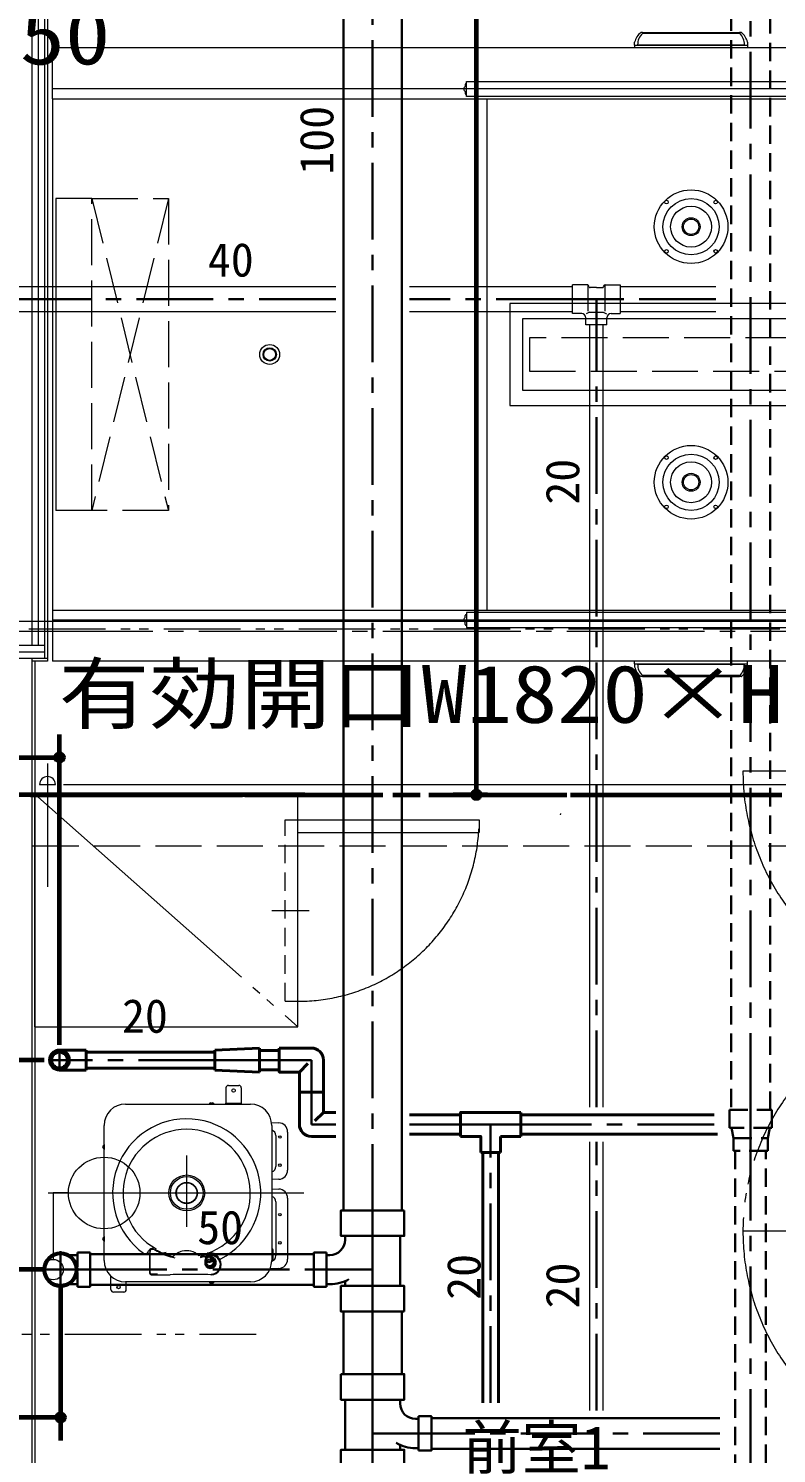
# Model space of a CAD drawing. Units: millimetres at full size, sheet at 1:30. Extents: x -16828 to 149130, y 47892 to 100313.
# Drawn here: x 8011 to 9476, y 54212 to 57000 of the extents above; entities that cross this region are included whole.
import ezdxf
from ezdxf.enums import TextEntityAlignment as Align

# ---------------------------------------------------------------- set-up
doc = ezdxf.new("R2010")
doc.units = ezdxf.units.MM
doc.header["$LTSCALE"] = 30
doc.header["$PDMODE"] = 32
doc.header["$PDSIZE"] = 15
for name, pattern in [('CHAIN1', [8, 5, -1, 1, -1]), ('CHAIN2', [12, 9, -1, 1, -1]), ('DASHED1', [1.8, 1.2, -0.6]), ('DASHED3', [4, 3, -1]), ('DOUBLE_CHAIN1', [8.8, 5, -1, 0.6, -0.6, 0.6, -1]), ('LONG_CHAIN', [21, 18, -1, 1, -1]), ('LONG_DOUBLE_CHAIN', [21.8, 18, -1, 0.6, -0.6, 0.6, -1])]:
    doc.linetypes.add(name, pattern=pattern)
for name, color, linetype, lineweight in [('0-0', 7, 'CHAIN2', 15), ('0-1', 7, 'Continuous', 15), ('2-0_通芯', 7, 'DOUBLE_CHAIN1', 15), ('2-2_間仕切り芯', 7, 'DOUBLE_CHAIN1', 15), ('2-3_間仕切り', 7, 'Continuous', 15), ('3-0_AIHO08-壁芯', 7, 'CHAIN2', 15), ('3-1_AIHO57-排水立上げ', 7, 'Continuous', 15), ('3-2_AIHO56-排水接続', 7, 'Continuous', 15), ('3-4_AIHO30-厨房機器', 7, 'Continuous', 15), ('3-5_AIHO31-厨房機器中心線', 7, 'CHAIN2', 15), ('3-6_AIHO33-厨房機器隠れ線', 7, 'DASHED1', 15), ('3-9_AIHO32-厨房機器補助線', 7, 'LONG_DOUBLE_CHAIN', 15), ('4-3_AIHO15-壁開口寸法・コメント', 7, 'Continuous', 15), ('9-9_配管－汚水１：硬質塩ビ管（ＤＶ）', 2, 'Continuous', 30), ('9-A_配管－給水３：ＶＬＰ(ＶＤ)', 5, 'Continuous', 40), ('9-B_配管－給湯１２：ＨＴＬＰ（ＵＸ）', 3, 'Continuous', 20), ('9-E_配管－給湯１：ＣＵＰ(Ｍ)', 1, 'Continuous', 60)]:
    doc.layers.add(name, color=color, linetype=linetype, lineweight=lineweight)
doc.layers.add('4-8_AIHO12-部屋名', color=7, linetype='Continuous')
doc.styles.add('ＭＳ ゴシック', font='')
doc.styles.get('ＭＳ ゴシック').set_extended_font_data('MS Gothic')

# ---------------------------------------------------------------- blocks, each defined once
blk = doc.blocks.new('グループ部品-7')
at = {"layer": '4-3_AIHO15-壁開口寸法・コメント'}
for p, q in [((6660.83, 56808.95), (6692.08, 56808.95)), ((6707.71, 56808.95), (6738.96, 56808.95))]:
    blk.add_line(p, q, dxfattribs=at)
blk.add_arc((6676.46, 56808.95), 15.62, 0, 180, dxfattribs=at)
blk = doc.blocks.new('グループ部品-8')
at = {"layer": '4-3_AIHO15-壁開口寸法・コメント'}
for p, q in [((7865.21, 56808.95), (7833.96, 56808.95)), ((7912.08, 56808.95), (7880.83, 56808.95))]:
    blk.add_line(p, q, dxfattribs=at)
blk.add_arc((7896.46, 56808.95), 15.62, 180, 0, dxfattribs=at)
blk = doc.blocks.new('グループ部品-9')
at = {"layer": '4-3_AIHO15-壁開口寸法・コメント'}
for p, q in [((6676.46, 58319.36), (6676.46, 56608.95)), ((7896.46, 58319.36), (7896.46, 56608.95)), ((6738.96, 56808.95), (7833.96, 56808.95))]:
    blk.add_line(p, q, dxfattribs=at)
for name in ['グループ部品-7', 'グループ部品-8']:
    blk.add_blockref(name, (0, 0), dxfattribs=at)
at = {"layer": '4-3_AIHO15-壁開口寸法・コメント', "style": 'ＭＳ ゴシック', "width": 1.15}
blk.add_text('有効開口W1220×H1850', height=113.2, dxfattribs=at).set_placement((6398.43, 56895.79), align=Align.BOTTOM_LEFT)
blk = doc.blocks.new('グループ部品-10')
at = {"layer": '4-3_AIHO15-壁開口寸法・コメント'}
for p, q in [((8032.83, 55520.86), (8064.08, 55520.86)), ((8079.71, 55520.86), (8110.96, 55520.86))]:
    blk.add_line(p, q, dxfattribs=at)
blk.add_arc((8048.46, 55520.86), 15.62, 0, 180, dxfattribs=at)
blk = doc.blocks.new('グループ部品-11')
at = {"layer": '4-3_AIHO15-壁開口寸法・コメント'}
for p, q in [((9837.21, 55520.86), (9805.96, 55520.86)), ((9884.08, 55520.86), (9852.83, 55520.86))]:
    blk.add_line(p, q, dxfattribs=at)
blk.add_arc((9868.46, 55520.86), 15.62, 180, 0, dxfattribs=at)
blk = doc.blocks.new('グループ部品-12')
at = {"layer": '4-3_AIHO15-壁開口寸法・コメント'}
for p, q in [((8048.46, 55562.36), (8048.46, 55320.86)), ((9868.46, 55562.36), (9868.46, 55320.86)), ((8110.96, 55520.86), (9805.96, 55520.86))]:
    blk.add_line(p, q, dxfattribs=at)
for name in ['グループ部品-10', 'グループ部品-11']:
    blk.add_blockref(name, (0, 0), dxfattribs=at)
at = {"layer": '4-3_AIHO15-壁開口寸法・コメント', "style": 'ＭＳ ゴシック', "width": 1.15}
blk.add_text('有効開口W1820×H2260', height=113.2, dxfattribs=at).set_placement((8070.43, 55607.7), align=Align.BOTTOM_LEFT)

msp = doc.modelspace()

# ---------------------------------------------------------------- linework, layer by layer
at = {"layer": '0-0', "color": 1, "lineweight": 60}
msp.add_line((-9565.04, 55500.86), (35684.96, 55500.86), dxfattribs=at)
at = {"layer": '0-1'}
msp.add_line((5909.96, 55840.86), (15964.96, 55840.86), dxfattribs=at)
at = {"layer": '0-1', "linetype": 'DASHED3'}
msp.add_line((6459.96, 55400.86), (11909.96, 55400.86), dxfattribs=at)
at = {"layer": '2-0_通芯', "color": 1, "lineweight": 60}
msp.add_line((-10727.74, 55500.86), (35684.96, 55500.86), dxfattribs=at)
at = {"layer": '2-2_間仕切り芯'}
for p, q in [((7484.21, 55825.86), (19645.21, 55825.86)), ((5706.27, 54445.86), (8457.24, 54445.86))]:
    msp.add_line(p, q, dxfattribs=at)
at = {"layer": '2-3_間仕切り'}
for p, q in [((8042.46, 58503.36), (8042.46, 55768.36)), ((8048.46, 58509.36), (8048.46, 55762.36)), ((8017.46, 58478.36), (8017.46, 55793.36)), ((8029.96, 58490.86), (8029.96, 55793.36)), ((7939.96, 55793.36), (8042.46, 55793.36)), ((7927.46, 55780.86), (8042.46, 55780.86)), ((7927.46, 55768.36), (8048.46, 55768.36)), ((8017.46, 55768.36), (8017.46, 52803.36)), ((8048.46, 55762.36), (8017.55, 55762.36)), ((8023.46, 55762.36), (8023.46, 52815.86))]:
    msp.add_line(p, q, dxfattribs=at)
at = {"layer": '3-0_AIHO08-壁芯'}
msp.add_line((7984.96, 55820.86), (17809.96, 55820.86), dxfattribs=at)
at = {"layer": '3-1_AIHO57-排水立上げ'}
msp.add_lwpolyline([(8089.46, 54721.86), (8059.46, 54721.86), (8059.46, 54591.86)], dxfattribs=at)
msp.add_circle((8059.46, 54571.86), 20, dxfattribs=at)
at = {"layer": '3-2_AIHO56-排水接続'}
for p, q in [((8159.46, 54611.86), (8159.46, 54831.86)), ((8049.46, 54721.86), (8269.46, 54721.86))]:
    msp.add_line(p, q, dxfattribs=at)
msp.add_circle((8159.46, 54721.86), 70, dxfattribs=at)
at = {"layer": '3-4_AIHO30-厨房機器'}
for p, q in [((9210.18, 56992.36), (9210.35, 56992.36)), ((9213.41, 56992.36), (9210.35, 56992.36)), ((9213.41, 56992.36), (9403.51, 56992.36)), ((9406.57, 56992.36), (9403.51, 56992.36)), ((9406.74, 56992.36), (9406.57, 56992.36)), ((8058.46, 56862.36), (8058.46, 56962.36)), ((9197.96, 56967.36), (9197.96, 56973.58)), ((9198.26, 56967.36), (9197.96, 56967.36)), ((9197.96, 56967.36), (9197.96, 56962.36)), ((9198.26, 56974.36), (9198.26, 56974.36)), ((9203.71, 56968.36), (9413.21, 56968.36)), ((9418.96, 56962.36), (9418.66, 56962.36)), ((9418.96, 56973.58), (9418.96, 56962.36)), ((9723.46, 56881.86), (8058.46, 56881.86)), ((8866.46, 56890.86), (8866.46, 56886.82)), ((8866.46, 56890.86), (8866.46, 56886.86)), ((8866.46, 56876.89), (8866.46, 56872.86)), ((8866.46, 56876.86), (8866.46, 56872.86)), ((8867.96, 56892.36), (8868.46, 56892.36)), ((8058.46, 56862.36), (9858.46, 56862.36)), ((8058.46, 56862.36), (8058.46, 55862.36)), ((8867.96, 56871.36), (8868.46, 56871.36)), ((8908.46, 56862.36), (8908.46, 55862.36)), ((8135.06, 56057.36), (8065.06, 56057.36)), ((8058.46, 55862.36), (9858.46, 55862.36)), ((8058.46, 55862.36), (8058.46, 55762.36)), ((8866.46, 55847.83), (8866.46, 55851.86)), ((8866.46, 55847.86), (8866.46, 55851.86)), ((8867.96, 55853.36), (8868.46, 55853.36)), ((9723.46, 55842.86), (8058.46, 55842.86)), ((8866.46, 55833.86), (8866.46, 55837.9)), ((8866.46, 55833.86), (8866.46, 55837.86)), ((8867.96, 55832.36), (8868.46, 55832.36)), ((9197.96, 55757.36), (9197.96, 55762.36)), ((9418.96, 55762.36), (9418.66, 55762.36)), ((9418.96, 55751.14), (9418.96, 55762.36)), ((9198.26, 55757.36), (9197.96, 55757.36)), ((9197.96, 55757.36), (9197.96, 55751.14)), ((9198.26, 55750.36), (9198.26, 55750.36)), ((9203.71, 55756.36), (9413.21, 55756.36)), ((9210.18, 55732.36), (9210.35, 55732.36)), ((9213.41, 55732.36), (9210.35, 55732.36)), ((9213.41, 55732.36), (9403.51, 55732.36)), ((9406.57, 55732.36), (9403.51, 55732.36)), ((9406.74, 55732.36), (9406.57, 55732.36)), ((8538.46, 55046.86), (8538.46, 55501.86)), ((8023.46, 55046.86), (8538.46, 55046.86)), ((8397.76, 54927.36), (8397.76, 54897.36)), ((8402.76, 54932.36), (8422.76, 54932.36)), ((8427.76, 54927.36), (8427.76, 54897.36)), ((8201.26, 54895.91), (8445.66, 54895.91)), ((8365.06, 54896.21), (8365.06, 54895.91)), ((8374.46, 54896.21), (8365.06, 54896.21)), ((8367.64, 54898.05), (8368.46, 54898.27)), ((8371.06, 54898.27), (8371.88, 54898.05)), ((8374.46, 54895.91), (8374.46, 54896.21)), ((8397.76, 54895.91), (8397.76, 54897.36)), ((8159.46, 54589.61), (8159.46, 54854.11)), ((8487.08, 54859.71), (8501.28, 54859.1)), ((8487.46, 54854.11), (8487.46, 54589.61)), ((8518.51, 54841.12), (8518.51, 54766.61)), ((8157.1, 54813.16), (8157.32, 54813.99)), ((8159.46, 54816.56), (8159.16, 54816.56)), ((8159.16, 54816.56), (8159.16, 54811.86)), ((8159.16, 54811.86), (8159.16, 54807.16)), ((8495.51, 54834), (8495.51, 54773.73)), ((8157.32, 54809.74), (8157.1, 54810.56)), ((8159.16, 54807.16), (8159.46, 54807.16)), ((8159.26, 54745.69), (8159.46, 54745.77)), ((8501.28, 54748.62), (8487.46, 54748.03)), ((8487.46, 54730.19), (8501.28, 54729.6)), ((8495.51, 54704.5), (8495.51, 54599.23)), ((8518.51, 54711.62), (8518.51, 54592.11)), ((8157.1, 54633.16), (8157.32, 54633.99)), ((8157.32, 54629.74), (8157.1, 54630.56)), ((8159.46, 54636.56), (8159.16, 54636.56)), ((8159.16, 54636.56), (8159.16, 54631.86)), ((8159.16, 54631.86), (8159.16, 54627.16)), ((8159.16, 54627.16), (8159.46, 54627.16)), ((8245.14, 54606.03), (8246.38, 54608.49)), ((8246.28, 54605.4), (8246.21, 54605.29)), ((8249.78, 54609.54), (8247.97, 54607.64)), ((8248.3, 54602.74), (8248.3, 54564.86)), ((8249.28, 54608.36), (8249.14, 54607.27)), ((8249.37, 54608.64), (8249.28, 54608.37)), ((8254.51, 54611.43), (8254.22, 54611.49)), ((8255.53, 54611.01), (8254.51, 54611.43)), ((8280.84, 54605.62), (8270.92, 54603.16)), ((8285.02, 54599.47), (8284.7, 54599.82)), ((8348.77, 54596.73), (8347.26, 54596.4)), ((8356.42, 54589.3), (8356.31, 54582.97)), ((8357.06, 54590.12), (8357.65, 54593.25)), ((8357.06, 54590.12), (8357.29, 54589.4)), ((8357.29, 54589.4), (8357.83, 54588.2)), ((8375.72, 54593.92), (8370.02, 54596.98)), ((8371.54, 54594.09), (8371.3, 54594.81)), ((8374.32, 54592.95), (8371.4, 54594.52)), ((8373.14, 54589.24), (8372.13, 54592.3)), ((8374.82, 54587.32), (8374.09, 54589.55)), ((8376.02, 54584.18), (8376.12, 54589.93)), ((8378.31, 54589.6), (8378.2, 54583.27)), ((8378.31, 54589.6), (8378.61, 54588.62)), ((8378.5, 54582.28), (8378.61, 54588.62)), ((8380.83, 54599.12), (8383.32, 54596.4)), ((8488.81, 54612.86), (8487.46, 54612.86)), ((8487.46, 54590.86), (8488.81, 54590.86)), ((8490.51, 54610.86), (8488.81, 54612.86)), ((8488.81, 54590.86), (8488.81, 54612.86)), ((8488.81, 54590.86), (8490.51, 54592.86)), ((8490.51, 54592.86), (8490.51, 54610.86)), ((8251.3, 54561.86), (8288.3, 54561.86)), ((8252.91, 54562.88), (8252.18, 54562.75)), ((8344.3, 54562.28), (8312.3, 54562.28)), ((8356.31, 54582.89), (8356.61, 54581.91)), ((8357.89, 54587.6), (8358.78, 54584.9)), ((8358.16, 54586.77), (8358.11, 54583.88)), ((8358.58, 54586.94), (8358.93, 54585.86)), ((8362.79, 54580.7), (8358.78, 54584.9)), ((8364.54, 54575.62), (8358.82, 54578.69)), ((8359.12, 54577.71), (8358.82, 54578.69)), ((8359.12, 54577.71), (8364.84, 54574.64)), ((8359.91, 54580.86), (8365.1, 54578.07)), ((8364.54, 54575.62), (8364.84, 54574.64)), ((8368.3, 54561.86), (8368.81, 54561.86)), ((8368.81, 54578.13), (8374.11, 54581.1)), ((8375.54, 54578.97), (8369.71, 54575.71)), ((8370.01, 54574.73), (8369.71, 54575.71)), ((8370.01, 54574.73), (8375.84, 54577.99)), ((8370.85, 54586.37), (8370.49, 54587.45)), ((8375.54, 54578.97), (8375.84, 54577.99)), ((8378.5, 54582.28), (8378.2, 54583.27)), ((8501.28, 54574.12), (8484.18, 54573.39)), ((8172.76, 54532.86), (8172.76, 54559.04)), ((8445.66, 54547.81), (8201.26, 54547.81)), ((8202.76, 54532.86), (8202.76, 54547.81)), ((8365.06, 54547.81), (8365.06, 54547.51)), ((8365.06, 54547.51), (8369.76, 54547.51)), ((8368.46, 54545.45), (8367.64, 54545.68)), ((8369.76, 54547.51), (8374.46, 54547.51)), ((8371.88, 54545.68), (8371.06, 54545.45)), ((8374.46, 54547.51), (8374.46, 54547.81)), ((8197.76, 54527.86), (8177.76, 54527.86))]:
    msp.add_line(p, q, dxfattribs=at)
at = {"layer": '3-4_AIHO30-厨房機器', "linetype": 'DASHED3'}
for p, q in [((8135.06, 56667.36), (8285.06, 56057.36)), ((8285.06, 56667.36), (8135.06, 56057.36))]:
    msp.add_line(p, q, dxfattribs=at)
at = {"layer": '3-4_AIHO30-厨房機器', "linetype": 'LONG_CHAIN'}
for p, q in [((8320.96, 54655.71), (8320.96, 54795.15)), ((8131.41, 54721.86), (8550.6, 54721.86))]:
    msp.add_line(p, q, dxfattribs=at)
at = {"layer": '3-4_AIHO30-厨房機器'}
for points in [[(9403.51, 56990.56), (9213.41, 56990.56), (9213.41, 56990.56)], [(9858.46, 56862.36), (9858.46, 56962.36), (8058.46, 56962.36)], [(9418.66, 56962.36), (9198.26, 56962.36), (9197.96, 56962.36)], [(9198.26, 56967.36), (9418.66, 56967.36), (9418.96, 56967.36)], [(8135.06, 56667.36), (8065.06, 56667.36), (8065.06, 56057.36)], [(9858.46, 55862.36), (9858.46, 55762.36), (8058.46, 55762.36)], [(9418.66, 55762.36), (9198.26, 55762.36), (9197.96, 55762.36)], [(9198.26, 55757.36), (9418.66, 55757.36), (9418.96, 55757.36)], [(9403.51, 55734.16), (9213.41, 55734.16), (9213.41, 55734.16)], [(8023.46, 55046.86), (8023.46, 55501.86), (8538.46, 55501.86)], [(9053.05, 55461.79), (9053.11, 55462.21), (9053.2, 55463.41), (9053.23, 55464.47)], [(8369.27, 54898.27), (8369.29, 54898.05), (8370.23, 54898.05), (8370.25, 54898.27)], [(8397.76, 54897.36), (8427.76, 54897.36), (8427.76, 54895.91)], [(8157.1, 54811.37), (8157.32, 54811.39), (8157.32, 54812.34), (8157.1, 54812.35)], [(8157.1, 54631.37), (8157.32, 54631.39), (8157.32, 54632.34), (8157.1, 54632.35)], [(8249.37, 54608.66), (8248.97, 54606.99), (8248.62, 54604.97)], [(8257.62, 54610.45), (8255.73, 54611.07), (8254.21, 54611.5)], [(8288.3, 54598.68), (8284.61, 54599.71), (8284.47, 54599.75)], [(8344.33, 54599.47), (8350.91, 54600.91), (8357.64, 54602.78)], [(8363.6, 54598.69), (8358.68, 54597.33), (8355.41, 54596.53)], [(8371.63, 54592.79), (8371.45, 54591.28), (8370.94, 54589.82), (8370.11, 54588.49), (8369, 54587.35), (8367.67, 54586.44), (8366.17, 54585.82), (8364.58, 54585.5), (8362.98, 54585.52), (8361.42, 54585.85), (8360, 54586.5), (8358.77, 54587.43), (8357.8, 54588.59), (8357.12, 54589.93), (8357.06, 54590.12)], [(8358.42, 54586.4), (8357.83, 54587.78), (8357.66, 54588.52)], [(8362.96, 54588.71), (8362.81, 54589), (8362.63, 54589.85)], [(8371.3, 54594.81), (8370.02, 54596.98), (8367.04, 54598.29)], [(8371.3, 54594.81), (8371.45, 54594.28), (8371.63, 54592.79)], [(8373.46, 54587.22), (8373.29, 54588.71), (8373.14, 54589.24)], [(8370.25, 54545.45), (8370.23, 54545.68), (8369.29, 54545.68), (8369.27, 54545.45)]]:
    msp.add_lwpolyline(points, dxfattribs=at)
for points in [[(8868.46, 56896.36), (9718.46, 56896.36), (9718.46, 56867.36), (8868.46, 56867.36)], [(8953.46, 56462.36), (8953.46, 56262.36), (9663.46, 56262.36), (9663.46, 56462.36)], [(8978.46, 56432.36), (8978.46, 56292.36), (9638.46, 56292.36), (9638.46, 56432.36)], [(8868.46, 55828.36), (9718.46, 55828.36), (9718.46, 55857.36), (8868.46, 55857.36)], [(8370.52, 54593.1), (8370.34, 54594.49), (8369.83, 54595.79), (8369.01, 54596.93), (8367.92, 54597.85), (8366.62, 54598.5), (8365.18, 54598.84), (8363.69, 54598.86), (8362.21, 54598.55), (8360.83, 54597.93), (8359.63, 54597.04), (8358.67, 54595.92), (8358, 54594.64), (8357.65, 54593.25), (8357.65, 54591.85), (8358, 54590.49), (8358.67, 54589.26), (8359.63, 54588.23), (8360.83, 54587.44), (8362.21, 54586.94), (8363.69, 54586.76), (8365.18, 54586.91), (8366.62, 54587.37), (8367.92, 54588.13), (8369.01, 54589.14), (8369.83, 54590.36), (8370.34, 54591.7)], [(8368.53, 54593.02), (8368.35, 54594.19), (8367.82, 54595.26), (8366.99, 54596.12), (8365.92, 54596.72), (8364.7, 54597.01), (8363.43, 54596.95), (8362.21, 54596.56), (8361.14, 54595.87), (8360.3, 54594.93), (8359.77, 54593.82), (8359.59, 54592.63), (8359.77, 54591.46), (8360.3, 54590.4), (8361.14, 54589.53), (8362.21, 54588.93), (8363.43, 54588.65), (8364.7, 54588.7), (8365.92, 54589.09), (8366.99, 54589.78), (8367.82, 54590.72), (8368.35, 54591.83)]]:
    msp.add_lwpolyline(points, close=True, dxfattribs=at)
at = {"layer": '3-4_AIHO30-厨房機器', "linetype": 'DASHED3'}
for points in [[(8285.06, 56057.36), (8135.06, 56057.36), (8135.06, 56667.36), (8285.06, 56667.36)], [(8991.96, 56329.86), (9624.96, 56329.86), (9624.96, 56394.86), (8991.96, 56394.86)]]:
    msp.add_lwpolyline(points, close=True, dxfattribs=at)
at = {"layer": '3-4_AIHO30-厨房機器'}
for centre, radius in [((9308.46, 56612.36), 72), ((9308.46, 56612.36), 55), ((9260.37, 56660.44), 3.5), ((9308.46, 56612.36), 40), ((9356.54, 56660.45), 3.5), ((9308.46, 56612.36), 17.5), ((9308.46, 56612.36), 15), ((9260.38, 56564.28), 3.5), ((9356.54, 56564.28), 3.5), ((8483.46, 56362.36), 19.5), ((8483.46, 56362.36), 13.1), ((8483.46, 56362.36), 11.5), ((9308.46, 56112.36), 72), ((9308.46, 56112.36), 55), ((9260.37, 56160.44), 3.5), ((9308.46, 56112.36), 40), ((9356.54, 56160.45), 3.5), ((9308.46, 56112.36), 17.5), ((9308.46, 56112.36), 15), ((9260.38, 56064.28), 3.5), ((9356.54, 56064.28), 3.5), ((8412.76, 54922.36), 3.25), ((8503.51, 54831.36), 2.5), ((8320.96, 54721.86), 35.21), ((8503.51, 54776.36), 2.5), ((8320.96, 54721.86), 32), ((8320.96, 54721.86), 21), ((8320.96, 54721.86), 20), ((8503.51, 54679.36), 2.5), ((8503.51, 54624.36), 2.5), ((8187.76, 54537.86), 3.25)]:
    msp.add_circle(centre, radius, dxfattribs=at)
for centre, radius, start, end in [((9231, 56965.56), 34, 128.15436, 166.70916), ((9233.96, 56968.36), 30.25, 132.79082, 179.99947), ((9210.18, 56992.06), 0.299, 89.92488, 128.1822), ((9382.96, 56968.36), 30.25, 0.00179, 47.20603), ((9406.74, 56992.06), 0.3, 51.82715, 90.02466), ((9385.92, 56965.56), 34, 13.6551, 51.84543), ((8869.13, 56881.86), 5.67, 118.07249, 241.92751), ((8867.96, 56890.86), 1.5, 90, 180), ((8867.96, 56872.86), 1.5, 180, 270), ((8869.13, 55842.86), 5.67, 118.07249, 241.92751), ((8867.96, 55851.86), 1.5, 90, 180), ((8867.96, 55833.86), 1.5, 180, 270), ((9231, 55759.16), 34, 193.29084, 231.84564), ((9233.96, 55756.36), 30.25, 180.00053, 227.20918), ((9210.18, 55732.66), 0.299, 231.8178, 270.07512), ((9382.96, 55756.36), 30.25, 312.79397, 359.99821), ((9406.74, 55732.66), 0.3, 269.97534, 308.17285), ((9385.92, 55759.16), 34, 308.15457, 346.3449), ((8402.76, 54927.36), 5, 90, 180), ((8422.76, 54927.36), 5, 0, 90), ((8201.26, 54854.11), 41.8, 90, 180), ((8367.62, 54894.64), 3, 131.20813, 148.49311), ((8369.66, 54892.31), 6.1, 109.44646, 131.20813), ((8370.65, 54897.12), 1.23, 70.71173, 109.28827), ((8369.86, 54892.31), 6.1, 48.79187, 70.52724), ((8371.9, 54894.64), 3, 31.50689, 48.79187), ((8445.66, 54854.11), 41.8, 0, 90), ((8320.96, 54721.86), 145, 297.30898, 234.31004), ((8320.96, 54721.86), 124.6, 288.5473, 241.33378), ((8484.51, 54834), 11, 0, 74.4439), ((8500.51, 54841.12), 18, 0, 87.54597), ((8158.25, 54812.76), 1.23, 160.71173, 199.28827), ((8163.06, 54811.96), 6.1, 138.79187, 160.52724), ((8160.73, 54814), 3, 121.50689, 138.79187), ((8163.06, 54811.76), 6.1, 199.44646, 221.20813), ((8160.73, 54809.72), 3, 221.20813, 238.49311), ((8484.51, 54773.73), 11, 285.5561, 0), ((8500.51, 54766.61), 18, 272.45403, 0), ((8500.51, 54711.62), 18, 0, 87.54597), ((8484.51, 54704.5), 11, 0, 74.4439), ((8158.25, 54632.76), 1.23, 160.71173, 199.28827), ((8163.06, 54631.96), 6.1, 138.79187, 160.52724), ((8163.06, 54631.76), 6.1, 199.44646, 221.20813), ((8160.73, 54634.01), 3, 121.50689, 138.79187), ((8160.73, 54629.72), 3, 221.20813, 238.49311), ((8201.26, 54589.61), 41.8, 180, 270), ((8239.77, 54609.47), 6.37, 273.14499, 327.30694), ((8241.26, 54608.9), 6.13, 259.60138, 323.92648), ((8256.49, 54602.28), 11.86, 109.48182, 148.4369), ((8255.79, 54602.82), 7.5, 163.32573, 180.65884), ((6625.27, 54584.83), 1624.03, 359.32689, 0.79189), ((8253.33, 54607.51), 4.07, 73.29036, 168.20903), ((8255.35, 54599.13), 14.62, 67.4812, 101.11666), ((8233.59, 54533.52), 80.55, 71.04583, 74.19294), ((8256.22, 54603.08), 7.5, 61.84409, 79.20926), ((8323.39, 54732.14), 138, 242.53944, 248.58158), ((8320.96, 54721.86), 126.38, 241.4342, 248.64451), ((8322.63, 54729.57), 136.66, 245.61353, 259.41481), ((8264.55, 54586.66), 17.94, 67.72068, 74.40521), ((8271.87, 54607.43), 4.29, 234.36072, 250.64965), ((8278.42, 54592.12), 11.7, 32.50758, 58.03618), ((8317.06, 54691.57), 97.24, 252.79969, 256.30079), ((8319.97, 54573.84), 34.84, 102.71285, 138.12555), ((8320.8, 54574.56), 34.33, 46.80597, 104.33404), ((8326.95, 54710.12), 116.1, 280.32006, 288.21509), ((8374.8, 54568.07), 38.71, 116.92912, 132.25254), ((8366.13, 54581.5), 21.01, 45.92632, 133.78624), ((8357.18, 54603.25), 0.663, 277.65447, 285.99184), ((8364.51, 54591.45), 4.54, 29.37917, 187.07729), ((8360.69, 54604.38), 0.663, 289.67624, 298.01216), ((8366.83, 54568.37), 35.9, 82.80977, 99.34485), ((8365.02, 54589.82), 2.39, 8.38641, 179.36667), ((8369.79, 54579.97), 20.91, 94.08537, 108.23707), ((8368.79, 54581.41), 18.08, 33.16505, 106.75597), ((8368.81, 54581.35), 19.49, 270, 91.50821), ((8373.56, 54587.02), 3.09, 145.63136, 172.05538), ((8367.84, 54585.7), 11.16, 285.24667, 15.12776), ((8365.18, 54592.05), 6.68, 330.62573, 17.85441), ((8365.99, 54581.84), 22.79, 49.3593, 76.4417), ((8365.82, 54590.24), 6.63, 330.50678, 26.26872), ((8367.87, 54587.13), 6.95, 359.18253, 53.98744), ((8367.96, 54586.78), 6.98, 18.55586, 53.63851), ((8367.15, 54587.27), 7.31, 359.94078, 35.19858), ((8368.09, 54587.19), 8.48, 18.83504, 42.77158), ((8368.49, 54586.6), 10.28, 17.02641, 44.58021), ((8387.31, 54599.51), 6.58, 225.8079, 268.04177), ((8370.2, 54581.79), 16.7, 350.59587, 34.70776), ((8386.97, 54594.35), 1.42, 274.89465, 291.29129), ((8445.66, 54589.61), 41.8, 270, 0), ((8484.51, 54599.23), 11, 285.49352, 0), ((8500.51, 54592.11), 18, 272.45403, 0), ((8251.3, 54564.86), 3, 179.98806, 270.01194), ((8294.75, 54581.86), 46.21, 175.03382, 184.96618), ((8202.69, 54581.86), 46.21, 355.03382, 4.96618), ((8252.19, 54565.75), 3, 180.08169, 269.91831), ((8261.25, 54454.63), 108.57, 88.77868, 94.40133), ((8310.26, 53991.89), 570.4, 89.79465, 92.20596), ((8346.34, 53991.89), 570.4, 87.79404, 90.20535), ((8366.14, 54585.9), 10.28, 197.02641, 224.58021), ((8367.19, 54585.52), 11.18, 198.85368, 288.69441), ((8366.44, 54584.92), 10.28, 197.02641, 224.58021), ((8334.46, 54573.54), 27.59, 29.05305, 32.10383), ((8366.14, 54586.62), 8.48, 198.83504, 222.77158), ((8362.59, 54578.15), 3.81, 134.68155, 171.82196), ((8366.91, 54587.47), 7.93, 238.68349, 356.83642), ((8365.78, 54587.56), 7.69, 257.93069, 357.43159), ((8370.56, 54575.54), 6.01, 155.12978, 179.24898), ((8366.93, 54587.42), 12.04, 258.58316, 283.35888), ((8367.23, 54586.44), 12.04, 258.58316, 283.35888), ((8366.79, 54587.87), 9.95, 260.21311, 281.72893), ((8368.9, 54581.09), 17.89, 269.72284, 353.4734), ((8299.09, 54551.08), 74.79, 19.22894, 21.20982), ((8366.27, 54587.4), 8.19, 304.95805, 359.029), ((8367.31, 54587.44), 9.29, 316.96871, 339.486), ((8367.18, 54574.86), 9.32, 26.22055, 42.0286), ((8367.55, 54586.89), 11.25, 315.26458, 341.19014), ((8367.85, 54585.91), 11.25, 315.26458, 341.19014), ((8375.86, 54580.74), 3.44, 47.13773, 87.36666), ((8177.76, 54532.86), 5, 180, 270), ((8197.76, 54532.86), 5, 270, 0), ((8367.62, 54549.08), 3, 211.50689, 228.79187), ((8369.66, 54551.41), 6.1, 228.79187, 250.52724), ((8368.86, 54546.61), 1.23, 250.71173, 289.28827), ((8369.86, 54551.41), 6.1, 289.44646, 311.20813), ((8371.9, 54549.08), 3, 311.20813, 328.49311)]:
    msp.add_arc(centre, radius, start, end, dxfattribs=at)
at = {"layer": '3-5_AIHO31-厨房機器中心線'}
msp.add_line((8487.65, 55274.36), (8560.59, 55274.36), dxfattribs=at)
at = {"layer": '3-6_AIHO33-厨房機器隠れ線'}
msp.add_line((8513.46, 55096.86), (8538.46, 55096.86), dxfattribs=at)
msp.add_lwpolyline([(8513.46, 55096.86), (8513.46, 55451.86), (8538.46, 55451.86)], dxfattribs=at)
at = {"layer": '3-9_AIHO32-厨房機器補助線'}
for p, q in [((9859.96, 55546.86), (9409.96, 55546.86)), ((8023.46, 55501.86), (8538.46, 55046.86)), ((8538.46, 55451.86), (8893.46, 55451.86)), ((8538.46, 55426.86), (8538.46, 55451.86)), ((8538.46, 55426.86), (8893.46, 55426.86)), ((8893.46, 55451.86), (8893.46, 55426.86)), ((9859.96, 54646.86), (9409.96, 54646.86)), ((9859.96, 54646.86), (9409.96, 54646.86))]:
    msp.add_line(p, q, dxfattribs=at)
for centre, radius, start, end in [((9859.96, 55546.86), 450, 180, 266.68773), ((8538.46, 55451.86), 355, 270, 0), ((9859.96, 54646.86), 450, 93.31227, 180), ((9859.96, 54646.86), 450, 180, 266.68773)]:
    msp.add_arc(centre, radius, start, end, dxfattribs=at)
at = {"layer": '9-9_配管－汚水１：硬質塩ビ管（ＤＶ）'}
for p, q in [((8627.96, 57217.59), (8627.96, 54687.86)), ((8741.96, 54687.86), (8741.96, 57217.59)), ((8631.06, 54630.3), (8631.06, 54637.86)), ((8738.86, 54637.86), (8738.86, 54539.86)), ((8106.96, 54600.36), (8091.57, 54600.36)), ((8106.96, 54605.36), (8131.96, 54605.36)), ((8106.96, 54605.36), (8106.96, 54577.63)), ((8569.96, 54601.86), (8131.96, 54601.86)), ((8594.96, 54538.36), (8594.96, 54605.36)), ((8601.14, 54600.38), (8594.96, 54600.38)), ((8106.96, 54538.36), (8106.96, 54566.09)), ((8106.96, 54543.36), (8091.57, 54543.36)), ((8131.96, 54541.86), (8569.96, 54541.86)), ((8601.24, 54543.19), (8594.96, 54543.19)), ((8631.06, 54539.86), (8631.06, 54549.51)), ((8627.96, 54489.86), (8627.96, 54367.4)), ((8741.96, 54367.4), (8741.96, 54489.86)), ((8631.06, 54317.4), (8631.06, 54219.4)), ((8738.86, 54309.85), (8738.86, 54317.4)), ((8774.96, 54217.9), (8774.96, 54284.9)), ((8768.78, 54279.93), (8774.96, 54279.93)), ((9364.96, 54281.4), (8799.96, 54281.4)), ((8738.86, 54219.4), (8738.86, 54229.05)), ((8768.67, 54222.73), (8774.96, 54222.73)), ((8799.96, 54221.4), (9364.96, 54221.4))]:
    msp.add_line(p, q, dxfattribs=at)
at = {"layer": '9-9_配管－汚水１：硬質塩ビ管（ＤＶ）', "linetype": 'CHAIN1'}
for p, q in [((8684.96, 57217.59), (8684.96, 54687.86)), ((9424.96, 54884.25), (9424.96, 57193.59)), ((9424.96, 54884.25), (9424.96, 54844.25)), ((9424.96, 54804.25), (9424.96, 54844.25)), ((9424.96, 53707.88), (9424.96, 54804.25)), ((8684.96, 54687.86), (8684.96, 54571.86)), ((8073.96, 54535.86), (8073.96, 54607.86)), ((8037.96, 54571.86), (8109.96, 54571.86)), ((8131.96, 54571.86), (8103.96, 54571.86)), ((8131.96, 54571.86), (8569.96, 54571.86)), ((8569.96, 54571.86), (8684.96, 54571.86)), ((8684.96, 54489.86), (8684.96, 54571.86)), ((8684.96, 54489.86), (8684.96, 54367.4)), ((8684.96, 54367.4), (8684.96, 54251.4)), ((8684.96, 54169.4), (8684.96, 54251.4)), ((8799.96, 54251.4), (8684.96, 54251.4)), ((9364.96, 54251.4), (8799.96, 54251.4))]:
    msp.add_line(p, q, dxfattribs=at)
at = {"layer": '9-9_配管－汚水１：硬質塩ビ管（ＤＶ）', "linetype": 'DASHED1'}
for p, q in [((9386.96, 57193.59), (9386.96, 54884.25)), ((9462.96, 54884.25), (9462.96, 57193.59)), ((9387.46, 54849.25), (9391.46, 54829.25)), ((9462.46, 54849.25), (9458.46, 54829.25)), ((9394.96, 54804.25), (9394.96, 53707.88)), ((9454.96, 53707.88), (9454.96, 54804.25))]:
    msp.add_line(p, q, dxfattribs=at)
for points in [[(9466.46, 54884.25), (9466.46, 54849.25), (9383.46, 54849.25), (9383.46, 54884.25)], [(9458.46, 54829.25), (9458.46, 54804.25), (9391.46, 54804.25), (9391.46, 54829.25)]]:
    msp.add_lwpolyline(points, close=True, dxfattribs=at)
at = {"layer": '9-9_配管－汚水１：硬質塩ビ管（ＤＶ）'}
for points in [[(8746.96, 54687.86), (8622.96, 54687.86), (8622.96, 54637.86), (8746.96, 54637.86)], [(8746.96, 54489.86), (8622.96, 54489.86), (8622.96, 54539.86), (8746.96, 54539.86)], [(8622.96, 54367.4), (8746.96, 54367.4), (8746.96, 54317.4), (8622.96, 54317.4)], [(8622.96, 54169.4), (8746.96, 54169.4), (8746.96, 54219.4), (8622.96, 54219.4)]]:
    msp.add_lwpolyline(points, close=True, dxfattribs=at)
for points in [[(8131.96, 54605.36), (8131.96, 54538.36), (8106.96, 54538.36)], [(8594.96, 54538.36), (8569.96, 54538.36), (8569.96, 54605.36), (8594.96, 54605.36)], [(8774.96, 54217.9), (8799.96, 54217.9), (8799.96, 54284.9), (8774.96, 54284.9)]]:
    msp.add_lwpolyline(points, dxfattribs=at)
msp.add_circle((8073.96, 54571.86), 30, dxfattribs=at)
for centre, radius, start, end in [((8601.14, 54630.3), 29.92, 270, 0), ((8073.96, 54571.86), 33.5, 90, 180), ((8073.96, 54571.86), 33.5, 270, 90), ((8073.96, 54571.86), 33.5, 180, 270), ((8601.24, 54617.99), 74.8, 270, 300), ((8768.78, 54309.85), 29.92, 180, 270), ((8768.67, 54297.53), 74.8, 240, 270)]:
    msp.add_arc(centre, radius, start, end, dxfattribs=at)
at = {"layer": '9-A_配管－給水３：ＶＬＰ(ＶＤ)', "color": 2, "linetype": 'CHAIN1', "lineweight": 30}
for p, q in [((8053.36, 54981.86), (8090.56, 54981.86)), ((8071.96, 54963.26), (8071.96, 55000.46)), ((8123.96, 54981.86), (8087.46, 54981.86)), ((8376.35, 54981.86), (8123.96, 54981.86)), ((8376.35, 54981.86), (8419.85, 54981.86)), ((8463.35, 54981.86), (8419.85, 54981.86)), ((8502.14, 54981.86), (8463.35, 54981.86)), ((8502.14, 54981.86), (8565.14, 54981.86)), ((8565.14, 54918.86), (8565.14, 54981.86)), ((8565.14, 54918.86), (8565.14, 54855.86)), ((8612.96, 54855.86), (8565.14, 54855.86)), ((8857.06, 54855.86), (8756.96, 54855.86)), ((8857.06, 54855.86), (8916.06, 54855.86)), ((8975.06, 54855.86), (8916.06, 54855.86)), ((8916.06, 54800.86), (8916.06, 54855.86)), ((9353.46, 54855.86), (8975.06, 54855.86)), ((8916.06, 54311.4), (8916.06, 54800.86))]:
    msp.add_line(p, q, dxfattribs=at)
at = {"layer": '9-A_配管－給水３：ＶＬＰ(ＶＤ)'}
for p, q in [((8123.96, 55001.36), (8071.96, 55001.36)), ((8123.96, 55001.36), (8123.96, 54962.36)), ((8376.35, 54997.36), (8123.96, 54997.36)), ((8463.35, 55005.36), (8376.35, 55001.36)), ((8376.35, 55001.36), (8376.35, 54962.36)), ((8463.35, 55005.36), (8463.35, 54958.36)), ((8502.14, 55000.76), (8463.35, 55000.76)), ((8502.14, 55005.36), (8565.14, 55005.36)), ((8071.96, 54962.36), (8123.96, 54962.36)), ((8123.96, 54966.36), (8376.35, 54966.36)), ((8463.35, 54958.36), (8376.35, 54962.36)), ((8463.35, 54962.96), (8502.14, 54962.96)), ((8541.64, 54958.36), (8558.25, 54974.98)), ((8541.64, 54918.86), (8541.64, 54855.86)), ((8588.64, 54879.36), (8572.02, 54862.74)), ((8612.96, 54879.36), (8590.99, 54879.36)), ((8857.06, 54874.76), (8756.96, 54874.76)), ((8975.06, 54879.36), (8975.06, 54832.36)), ((9353.46, 54874.76), (8975.06, 54874.76)), ((8565.14, 54832.36), (8612.96, 54832.36)), ((8756.96, 54836.96), (8857.06, 54836.96)), ((8975.06, 54832.36), (8935.56, 54832.36)), ((8935.56, 54800.86), (8935.56, 54832.36)), ((8975.06, 54836.96), (9359.92, 54836.96)), ((8935.56, 54800.86), (8896.56, 54800.86)), ((8900.56, 54800.86), (8900.56, 54311.4)), ((8931.56, 54311.4), (8931.56, 54800.86))]:
    msp.add_line(p, q, dxfattribs=at)
for points in [[(8539.29, 54958.36), (8502.14, 54958.36), (8502.14, 55005.36)], [(8588.64, 54981.86), (8588.64, 54918.86), (8541.64, 54918.86), (8541.64, 54956.01)], [(8588.64, 54881.71), (8588.64, 54918.86), (8541.64, 54918.86)], [(8975.06, 54879.36), (8857.06, 54879.36), (8857.06, 54832.36)], [(8896.56, 54800.86), (8896.56, 54832.36), (8857.06, 54832.36)]]:
    msp.add_lwpolyline(points, dxfattribs=at)
for radius in [19.5, 15.5]:
    msp.add_circle((8071.96, 54981.86), radius, dxfattribs=at)
for centre, radius, start, end in [((8071.96, 54981.86), 19.5, 90, 270), ((8565.14, 54981.86), 23.5, 0, 90), ((8539.29, 54956.01), 2.35, 0, 90), ((8590.99, 54881.71), 2.35, 180, 270), ((8565.14, 54855.86), 23.5, 180, 270)]:
    msp.add_arc(centre, radius, start, end, dxfattribs=at)
at = {"layer": '9-B_配管－給湯１２：ＨＴＬＰ（ＵＸ）'}
for p, q in [((8612.96, 56494.89), (5657.96, 56494.89)), ((9076.52, 56494.89), (8756.96, 56494.89)), ((9105.63, 56498.89), (9076.52, 56498.89)), ((9076.52, 56442.29), (9076.52, 56498.89)), ((9106.4, 56496.54), (9106.4, 56446.94)), ((9108.96, 56494.43), (9106.95, 56498.11)), ((9123.02, 56493.39), (9110.71, 56493.39)), ((9123.02, 56493.39), (9135.34, 56493.39)), ((9137.09, 56494.43), (9139.1, 56498.11)), ((9139.65, 56496.54), (9139.65, 56446.94)), ((9140.41, 56498.89), (9169.52, 56498.89)), ((9169.52, 56498.89), (9169.52, 56442.29)), ((9356.96, 56494.89), (9169.52, 56494.89)), ((5657.96, 56446.29), (8612.96, 56446.29)), ((8756.96, 56446.29), (9076.52, 56446.29)), ((9094.32, 56442.29), (9076.52, 56442.29)), ((9102.32, 56420.59), (9102.32, 56434.29)), ((9109.69, 56445.29), (9102.89, 56441.55)), ((9143.72, 56420.59), (9143.72, 56434.29)), ((9151.72, 56442.29), (9169.52, 56442.29)), ((9169.52, 56446.29), (9356.96, 56446.29)), ((9143.72, 56420.59), (9102.32, 56420.59)), ((9109.42, 56420.59), (9109.42, 54889.76)), ((9136.62, 54889.76), (9136.62, 56420.59)), ((9109.42, 54821.96), (9109.42, 54296.4)), ((9136.62, 54296.4), (9136.62, 54821.96))]:
    msp.add_line(p, q, dxfattribs=at)
at = {"layer": '9-B_配管－給湯１２：ＨＴＬＰ（ＵＸ）', "color": 2, "linetype": 'CHAIN1', "lineweight": 30}
for p, q in [((8612.96, 56470.59), (5657.96, 56470.59)), ((9076.52, 56470.59), (8756.96, 56470.59)), ((9076.52, 56470.59), (9123.02, 56470.59)), ((9076.52, 56470.59), (9123.02, 56470.59)), ((9169.52, 56470.59), (9123.02, 56470.59)), ((9123.02, 56420.59), (9123.02, 56470.59)), ((9169.52, 56470.59), (9123.02, 56470.59)), ((9123.02, 56420.59), (9123.02, 56470.59)), ((9356.96, 56470.59), (9169.52, 56470.59)), ((9123.02, 54889.76), (9123.02, 56420.59)), ((9123.02, 54296.4), (9123.02, 54821.96))]:
    msp.add_line(p, q, dxfattribs=at)
at = {"layer": '9-B_配管－給湯１２：ＨＴＬＰ（ＵＸ）'}
msp.add_lwpolyline([(9109.69, 56445.29), (9136.36, 56445.29), (9143.15, 56441.55)], dxfattribs=at)
for centre, radius, start, end in [((9105.63, 56497.39), 1.5, 28.61046, 90), ((9110.71, 56495.39), 2, 208.61046, 270), ((9135.34, 56495.39), 2, 270, 331.38954), ((9140.41, 56497.39), 1.5, 90, 151.38954), ((9094.32, 56434.29), 8, 0, 90), ((9151.72, 56434.29), 8, 90, 180)]:
    msp.add_arc(centre, radius, start, end, dxfattribs=at)
at = {"layer": '9-E_配管－給湯１：ＣＵＰ(Ｍ)'}
for p, q in [((8887.94, 60474.54), (8887.94, 55500.86)), ((8071.96, 55011.86), (8071.96, 55618.97)), ((6184.96, 55573.97), (8071.96, 55573.97)), ((8552.23, 55500.86), (7753.02, 55500.86)), ((8910.19, 55500.86), (8842.94, 55500.86)), ((8041.96, 54981.86), (7751.33, 54981.86)), ((8043.96, 54571.86), (7641.14, 54571.86)), ((8073.96, 54541.86), (8073.96, 54237.61)), ((8073.96, 54282.61), (6184.96, 54282.61))]:
    msp.add_line(p, q, dxfattribs=at)
for p in [(8071.96, 55573.97), (8887.94, 55500.86), (8073.96, 54282.61)]:
    msp.add_point(p, dxfattribs=at)

# ---------------------------------------------------------------- block references
at = {"layer": '4-3_AIHO15-壁開口寸法・コメント'}
for name in ['グループ部品-9', 'グループ部品-12']:
    msp.add_blockref(name, (0, 0), dxfattribs=at)

# ---------------------------------------------------------------- texts
at = {"layer": '4-8_AIHO12-部屋名', "style": 'ＭＳ ゴシック'}
msp.add_text('前室1', height=84.92, dxfattribs=at).set_placement((8861.19, 54155.72), align=Align.BOTTOM_LEFT)
at = {"layer": '9-9_配管－汚水１：硬質塩ビ管（ＤＶ）', "color": 7, "style": 'ＭＳ ゴシック'}
msp.add_text('100', height=65.98, rotation=90, dxfattribs=at).set_placement((8627.96, 56714.13), align=Align.BOTTOM_LEFT)
msp.add_text('50', height=65.98, dxfattribs=at).set_placement((8341.62, 54601.86), align=Align.BOTTOM_LEFT)
at = {"layer": '9-A_配管－給水３：ＶＬＰ(ＶＤ)', "color": 7, "style": 'ＭＳ ゴシック'}
msp.add_text('20', height=65.98, dxfattribs=at).set_placement((8194.3, 55015.49), align=Align.BOTTOM_LEFT)
msp.add_text('20', height=65.98, rotation=90, dxfattribs=at).set_placement((8916.06, 54512.77), align=Align.BOTTOM_LEFT)
at = {"layer": '9-B_配管－給湯１２：ＨＴＬＰ（ＵＸ）', "color": 7, "style": 'ＭＳ ゴシック'}
msp.add_text('40', height=65.98, dxfattribs=at).set_placement((8362.45, 56494.89), align=Align.BOTTOM_LEFT)
for p in [(9109.42, 56068.56), (9109.42, 54495.92)]:
    msp.add_text('20', height=65.98, rotation=90, dxfattribs=at).set_placement(p, align=Align.BOTTOM_LEFT)

doc.saveas('drawing.dxf')
